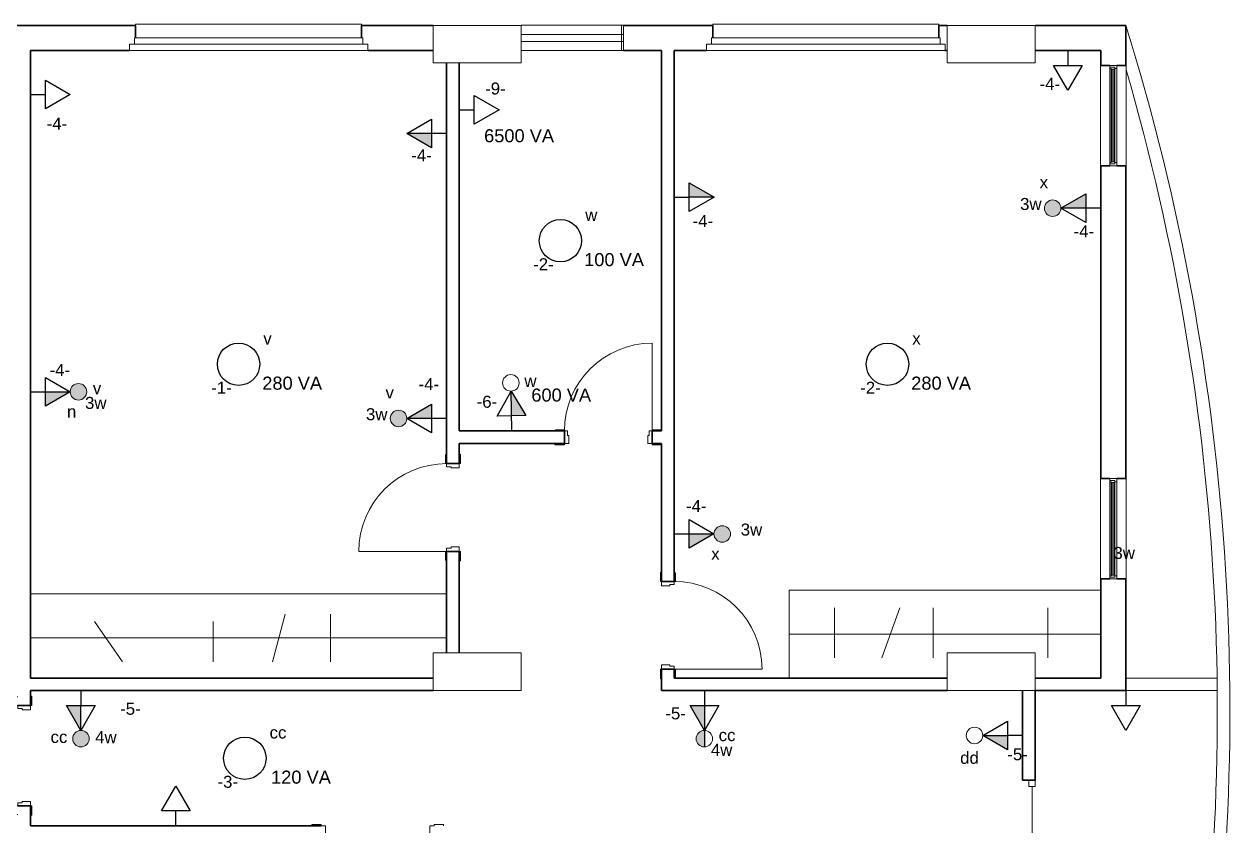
# Model space of a CAD drawing. Header units: metres. Extents: x -182 to 99, y 70 to 113.
# Drawn here: x -0.13 to 9.47, y 104.06 to 110.45 of the extents above; entities that cross this region are included whole.
import ezdxf

# ---------------------------------------------------------------- set-up
doc = ezdxf.new("R2010")
doc.units = ezdxf.units.M
doc.header["$LTSCALE"] = 0.01
for name, color, linetype, lineweight in [('A-DETL', 5, 'Continuous', 9), ('A-DOOR', 1, 'Continuous', 9), ('A-DOOR-FRAM', 1, 'Continuous', 13), ('A-DOOR-GLAZ', 1, 'Continuous', 13), ('A-GLAZ', 6, 'Continuous', 9), ('A-GLAZ-FRAM', 6, 'Continuous', 13), ('A-GLAZ-GLAS', 6, 'Continuous', 13), ('A-GLAZ-SILL', 1, 'Continuous', 9), ('A-WALL', 2, 'Continuous', 9), ('S-COLS', 6, 'Continuous', 9)]:
    doc.layers.add(name, color=color, linetype=linetype, lineweight=lineweight)
doc.layers.add('Elétrica', color=7, linetype='Continuous')
doc.styles.add('Arial', font='arial.ttf', dxfattribs={"height": 0.29506})

# ---------------------------------------------------------------- blocks, each defined once
blk = doc.blocks.new('Pilar rectangular hormigón - 300 x 700 mm-V1-Nivel 4')
at = {"layer": 'S-COLS'}
for p, q in [((-0.15, 0.35), (-0.15, -0.35)), ((0.15, 0.35), (0.051, 0.35)), ((0.15, -0.35), (0.15, 0.35)), ((-0.15, -0.35), (0.15, -0.35))]:
    blk.add_line(p, q, dxfattribs=at)
blk = doc.blocks.new('Puerta de 1 hoja - 70 x 210 cm-V11-Nivel 4')
at = {"layer": 'A-DOOR', "lineweight": 13}
blk.add_line((0.6169, -0.05), (0.6169, -0.75), dxfattribs=at)
blk.add_arc((0.6169, -0.05), 0.7, 180, 270, dxfattribs=at)
at = {"layer": 'A-DOOR-FRAM'}
for p, q in [((-0.1581, 0.06), (-0.0831, 0.06)), ((-0.1581, 0.05), (-0.1581, 0.06)), ((-0.0831, 0.06), (-0.0831, 0.05)), ((-0.0831, 0.05), (-0.0481, 0.05)), ((-0.0481, 0.05), (-0.0481, -0.015)), ((0.5819, -0.015), (0.5819, 0.05)), ((0.5819, 0.05), (0.6169, 0.05)), ((0.6169, 0.05), (0.6169, 0.06)), ((0.6169, 0.06), (0.6919, 0.06)), ((0.6919, 0.06), (0.6919, 0.05)), ((-0.1531, -0.06), (-0.1531, -0.05)), ((-0.0831, -0.06), (-0.1531, -0.06)), ((-0.0831, -0.05), (-0.0831, -0.06)), ((-0.0581, -0.05), (-0.0831, -0.05)), ((-0.0581, -0.015), (-0.0581, -0.05)), ((-0.0481, -0.015), (-0.0581, -0.015)), ((0.5919, -0.015), (0.5819, -0.015)), ((0.5919, -0.05), (0.5919, -0.015)), ((0.6169, -0.05), (0.5919, -0.05)), ((0.6169, -0.06), (0.6169, -0.05)), ((0.6869, -0.06), (0.6169, -0.06)), ((0.6869, -0.05), (0.6869, -0.06))]:
    blk.add_line(p, q, dxfattribs=at)
blk = doc.blocks.new('Puerta de 1 hoja - 70 x 210 cm-V12-Nivel 4')
at = {"layer": 'A-DOOR', "lineweight": 13}
blk.add_line((0.6169, 0.05), (0.6169, 0.75), dxfattribs=at)
blk.add_arc((0.6169, 0.05), 0.7, 90, 180, dxfattribs=at)
at = {"layer": 'A-DOOR-FRAM'}
for p, q in [((-0.0831, 0.06), (-0.1531, 0.06)), ((-0.1531, 0.06), (-0.1531, 0.05)), ((-0.0831, 0.05), (-0.0831, 0.06)), ((-0.0581, 0.05), (-0.0831, 0.05)), ((-0.0581, 0.015), (-0.0581, 0.05)), ((-0.0481, 0.015), (-0.0581, 0.015)), ((-0.0481, -0.05), (-0.0481, 0.015)), ((0.5919, 0.015), (0.5819, 0.015)), ((0.5819, 0.015), (0.5819, -0.05)), ((0.6169, 0.05), (0.5919, 0.05)), ((0.5919, 0.05), (0.5919, 0.015)), ((0.6869, 0.06), (0.6169, 0.06)), ((0.6169, 0.06), (0.6169, 0.05)), ((-0.1581, -0.05), (-0.1581, -0.06)), ((-0.1581, -0.06), (-0.0831, -0.06)), ((-0.0831, -0.06), (-0.0831, -0.05)), ((-0.0831, -0.05), (-0.0481, -0.05)), ((0.5819, -0.05), (0.6169, -0.05)), ((0.6169, -0.05), (0.6169, -0.06)), ((0.6169, -0.06), (0.6919, -0.06)), ((0.6919, -0.06), (0.6919, -0.05))]:
    blk.add_line(p, q, dxfattribs=at)
blk = doc.blocks.new('Puerta de 1 hoja - 70 x 210 cm-V13-Nivel 4')
at = {"layer": 'A-DOOR', "lineweight": 13}
blk.add_line((0.6169, 0.05), (0.6169, 0.75), dxfattribs=at)
blk.add_arc((0.6169, 0.05), 0.7, 90, 180, dxfattribs=at)
at = {"layer": 'A-DOOR-FRAM'}
for p, q in [((-0.0831, 0.06), (-0.1531, 0.06)), ((-0.1531, 0.06), (-0.1531, 0.05)), ((-0.0831, 0.05), (-0.0831, 0.06)), ((-0.0581, 0.05), (-0.0831, 0.05)), ((-0.0581, 0.015), (-0.0581, 0.05)), ((-0.0481, 0.015), (-0.0581, 0.015)), ((-0.0481, -0.05), (-0.0481, 0.015)), ((0.5919, 0.015), (0.5819, 0.015)), ((0.5819, 0.015), (0.5819, -0.05)), ((0.6169, 0.05), (0.5919, 0.05)), ((0.5919, 0.05), (0.5919, 0.015)), ((0.6869, 0.06), (0.6169, 0.06)), ((0.6169, 0.06), (0.6169, 0.05)), ((0.6869, 0.05), (0.6869, 0.06)), ((-0.1581, -0.05), (-0.1581, -0.06)), ((-0.1581, -0.06), (-0.0831, -0.06)), ((-0.0831, -0.06), (-0.0831, -0.05)), ((-0.0831, -0.05), (-0.0481, -0.05)), ((0.5819, -0.05), (0.6169, -0.05)), ((0.6169, -0.05), (0.6169, -0.06)), ((0.6169, -0.06), (0.6919, -0.06))]:
    blk.add_line(p, q, dxfattribs=at)
blk = doc.blocks.new('Puerta de 1 hoja - 80 x 210 cm-196792-Nivel 4')
at = {"layer": 'A-DOOR', "lineweight": 13}
blk.add_line((0.6669, -0.05), (0.6669, -0.85), dxfattribs=at)
blk.add_arc((0.6669, -0.05), 0.8, 180, 270, dxfattribs=at)
at = {"layer": 'A-DOOR-FRAM'}
for p, q in [((-0.2081, 0.06), (-0.1331, 0.06)), ((-0.2081, 0.05), (-0.2081, 0.06)), ((-0.1331, 0.06), (-0.1331, 0.05)), ((-0.1331, 0.05), (-0.0981, 0.05)), ((-0.0981, 0.05), (-0.0981, -0.015)), ((0.6319, -0.015), (0.6319, 0.05)), ((0.6319, 0.05), (0.6669, 0.05)), ((0.6669, 0.05), (0.6669, 0.06)), ((0.6669, 0.06), (0.7419, 0.06)), ((0.7419, 0.06), (0.7419, 0.05)), ((-0.2031, -0.06), (-0.2031, -0.05)), ((-0.1331, -0.06), (-0.2031, -0.06)), ((-0.1331, -0.05), (-0.1331, -0.06)), ((-0.1081, -0.05), (-0.1331, -0.05)), ((-0.1081, -0.015), (-0.1081, -0.05)), ((-0.0981, -0.015), (-0.1081, -0.015)), ((0.6419, -0.015), (0.6319, -0.015)), ((0.6419, -0.05), (0.6419, -0.015)), ((0.6669, -0.05), (0.6419, -0.05)), ((0.6669, -0.06), (0.6669, -0.05)), ((0.7369, -0.06), (0.6669, -0.06)), ((0.7369, -0.05), (0.7369, -0.06))]:
    blk.add_line(p, q, dxfattribs=at)
blk = doc.blocks.new('Puerta de 1 hoja - 90 x 210 cm-174974-Nivel 4')
at = {"layer": 'A-DOOR', "lineweight": 13}
blk.add_line((0.7169, -0.05), (0.7169, -0.95), dxfattribs=at)
blk.add_arc((0.7169, -0.05), 0.9, 180, 270, dxfattribs=at)
at = {"layer": 'A-DOOR-FRAM'}
for p, q in [((-0.2581, 0.06), (-0.1831, 0.06)), ((-0.2581, 0.05), (-0.2581, 0.06)), ((-0.1831, 0.06), (-0.1831, 0.05)), ((-0.1831, 0.05), (-0.1481, 0.05)), ((-0.1481, 0.05), (-0.1481, -0.015)), ((0.6819, -0.015), (0.6819, 0.05)), ((0.6819, 0.05), (0.7169, 0.05)), ((0.7169, 0.05), (0.7169, 0.06)), ((0.7169, 0.06), (0.7919, 0.06)), ((0.7919, 0.06), (0.7919, 0.05)), ((-0.2531, -0.06), (-0.2531, -0.05)), ((-0.1831, -0.06), (-0.2531, -0.06)), ((-0.1831, -0.05), (-0.1831, -0.06)), ((-0.1581, -0.05), (-0.1831, -0.05)), ((-0.1581, -0.015), (-0.1581, -0.05)), ((-0.1481, -0.015), (-0.1581, -0.015)), ((0.6919, -0.015), (0.6819, -0.015)), ((0.6919, -0.05), (0.6919, -0.015)), ((0.7169, -0.05), (0.6919, -0.05)), ((0.7169, -0.06), (0.7169, -0.05)), ((0.7869, -0.06), (0.7169, -0.06)), ((0.7869, -0.05), (0.7869, -0.06))]:
    blk.add_line(p, q, dxfattribs=at)
blk = doc.blocks.new('Pilar rectangular hormigón - 300 x 700 mm-506285-Nivel 4')
at = {"layer": 'S-COLS'}
for p, q in [((0.15, 0.35), (-0.15, 0.35)), ((-0.15, 0.35), (-0.15, -0.35)), ((0.15, -0.35), (0.15, 0.35)), ((-0.15, -0.35), (0.15, -0.35))]:
    blk.add_line(p, q, dxfattribs=at)
blk = doc.blocks.new('PF 2 Vantaux - Droits - 1_35m x 1_8 m-443532-Nivel 4')
at = {"layer": 'A-GLAZ'}
for p, q in [((-0.91, -0.05), (-0.91, 0)), ((-0.91, 0), (0.91, 0)), ((0.91, 0), (0.91, -0.05))]:
    blk.add_line(p, q, dxfattribs=at)
at = {"layer": 'A-GLAZ-FRAM'}
for p, q in [((0.95, -0.05), (-0.95, -0.05)), ((-0.95, -0.05), (-0.95, -0.1)), ((0.95, -0.1), (0.95, -0.05)), ((-0.95, -0.1), (0.95, -0.1))]:
    blk.add_line(p, q, dxfattribs=at)
at = {"layer": 'A-GLAZ-SILL'}
for p, q in [((-0.9, 0.1), (-0.9, 0.11)), ((0.9, 0.11), (-0.9, 0.11)), ((0.9, 0.11), (0.9, 0.1))]:
    blk.add_line(p, q, dxfattribs=at)
blk = doc.blocks.new('M_Deslizante-2 Paneles - 2000 x 2220 mm-440947-Nivel 4')
at = {"layer": 'A-DOOR-FRAM'}
for p, q in [((-1, 0.177), (-1, 0.127)), ((-1, 0.177), (-0.95, 0.177)), ((-1, 0.127), (-0.95, 0.127)), ((-0.95, 0.177), (-0.95, 0.127)), ((-0.0254, 0.177), (-0.0254, 0.127)), ((-0.0254, 0.177), (0.0254, 0.177)), ((-0.0254, 0.127), (-0.0254, 0.077)), ((-0.0254, 0.127), (0.0254, 0.127)), ((-0.0254, 0.127), (0.0254, 0.127)), ((0.0254, 0.177), (0.0254, 0.127)), ((0.0254, 0.127), (0.0254, 0.077)), ((0.9492, 0.127), (0.9492, 0.077)), ((0.9492, 0.127), (1, 0.127)), ((1, 0.127), (1, 0.077)), ((-0.0254, 0.077), (0.0254, 0.077)), ((0.9492, 0.077), (1, 0.077))]:
    blk.add_line(p, q, dxfattribs=at)
at = {"layer": 'A-DOOR-GLAZ'}
for p, q in [((-0.95, 0.152), (-0.0254, 0.152)), ((0.0254, 0.102), (0.9492, 0.102))]:
    blk.add_line(p, q, dxfattribs=at)
blk = doc.blocks.new('Ventana simple - 200 x 80 cm-472605-Nivel 4')
at = {"layer": 'A-GLAZ-FRAM'}
for p, q in [((-0.4, 0.035), (-0.4, -0.02)), ((-0.38, 0.035), (-0.4, 0.035)), ((-0.385, 0.02), (-0.385, -0.02)), ((-0.37, 0.02), (-0.385, 0.02)), ((-0.385, -0.02), (-0.385, 0.02)), ((-0.385, 0.02), (-0.375, 0.02)), ((-0.375, 0.02), (-0.375, 0.03)), ((-0.37, -0.01), (-0.37, 0.02)), ((0.385, 0.02), (0.37, 0.02)), ((0.37, 0.02), (0.37, -0.01)), ((0.375, 0.03), (0.375, 0.02)), ((0.375, 0.02), (0.385, 0.02)), ((0.4, 0.035), (0.38, 0.035)), ((0.385, -0.02), (0.385, 0.02)), ((0.385, 0.02), (0.385, -0.02)), ((0.4, -0.02), (0.4, 0.035)), ((-0.4, -0.02), (-0.385, -0.02)), ((-0.385, -0.02), (-0.375, -0.02)), ((-0.375, -0.02), (-0.375, -0.01)), ((-0.375, -0.01), (-0.37, -0.01)), ((0.37, -0.01), (0.375, -0.01)), ((0.375, -0.01), (0.375, -0.02)), ((0.375, -0.02), (0.385, -0.02)), ((0.385, -0.02), (0.4, -0.02))]:
    blk.add_line(p, q, dxfattribs=at)
at = {"layer": 'A-GLAZ-FRAM', "lineweight": 9}
for p, q in [((0.38, 0.035), (-0.38, 0.035)), ((0.37, 0.02), (-0.37, 0.02)), ((0.375, -0.02), (-0.375, -0.02)), ((-0.37, -0.01), (0.37, -0.01))]:
    blk.add_line(p, q, dxfattribs=at)
at = {"layer": 'A-GLAZ-FRAM'}
for centre, start, end in [((-0.38, 0.03), 360, 90), ((0.38, 0.03), 90, 180)]:
    blk.add_arc(centre, 0.005, start, end, dxfattribs=at)
at = {"layer": 'A-GLAZ-FRAM', "lineweight": 9}
for points, knots in [([(-0.3775, 0.0343), (-0.3776, 0.0344), (-0.3778, 0.0345), (-0.3782, 0.0347), (-0.3789, 0.0349), (-0.3796, 0.035), (-0.38, 0.035)], [0.6666667, 0.6666667, 0.6666667, 0.6666667, 0.7083333, 0.75, 0.8333333, 1, 1, 1, 1]), ([(-0.375, 0.03), (-0.375, 0.0304), (-0.3751, 0.0311), (-0.3754, 0.0319), (-0.3756, 0.0323), (-0.3757, 0.0325)], [0, 0, 0, 0, 0.1666667, 0.25, 0.3333333, 0.3333333, 0.3333333, 0.3333333]), ([(0.375, 0.03), (0.375, 0.0304), (0.3751, 0.0311), (0.3754, 0.0319), (0.3756, 0.0323), (0.3757, 0.0325)], [0, 0, 0, 0, 0.1666667, 0.25, 0.3333333, 0.3333333, 0.3333333, 0.3333333]), ([(0.3775, 0.0343), (0.3776, 0.0344), (0.3778, 0.0345), (0.3782, 0.0347), (0.3789, 0.0349), (0.3796, 0.035), (0.38, 0.035)], [0.6666667, 0.6666667, 0.6666667, 0.6666667, 0.7083333, 0.75, 0.8333333, 1, 1, 1, 1])]:
    blk.add_open_spline(points, degree=3, knots=knots, dxfattribs=at)
at = {"layer": 'A-GLAZ-GLAS'}
for p, q in [((0.37, 0.0099), (-0.37, 0.0099)), ((-0.37, 0.0099), (-0.37, -0.003)), ((0.37, -0.003), (0.37, 0.0099)), ((-0.37, -0.003), (0.37, -0.003))]:
    blk.add_line(p, q, dxfattribs=at)
at = {"layer": 'A-GLAZ-SILL'}
for p, q in [((-0.4, 0.1079), (0.4, 0.1079)), ((0.4, -0.0941), (-0.4, -0.0941))]:
    blk.add_line(p, q, dxfattribs=at)
blk = doc.blocks.new('Ventana simple - 25 x 80 cm-430068-Nivel 4')
at = {"layer": 'A-GLAZ-FRAM', "lineweight": 9}
for p, q in [((-0.4, 0.035), (0.4, 0.035)), ((-0.4, -0.02), (-0.4, 0.035)), ((0.4, 0.035), (0.4, -0.02)), ((0.4, -0.02), (-0.4, -0.02))]:
    blk.add_line(p, q, dxfattribs=at)
at = {"layer": 'A-GLAZ-SILL'}
for p, q in [((-0.4, 0.1079), (0.4, 0.1079)), ((-0.4, 0.035), (-0.4, 0.1079)), ((0.4, 0.1079), (0.4, 0.035)), ((-0.4, -0.0941), (-0.4, -0.02)), ((0.4, -0.0941), (-0.4, -0.0941)), ((0.4, -0.02), (0.4, -0.0941))]:
    blk.add_line(p, q, dxfattribs=at)
blk = doc.blocks.new('Ventana simple - 25 x 80 cm-V28-Nivel 4')
at = {"layer": 'A-GLAZ-FRAM', "lineweight": 9}
for p, q in [((-0.4, 0.035), (-0.3848, 0.035)), ((-0.4, -0.02), (-0.4, 0.035)), ((-0.3848, -0.02), (-0.4, -0.02))]:
    blk.add_line(p, q, dxfattribs=at)
at = {"layer": 'A-GLAZ-SILL'}
for p, q in [((-0.4, 0.1079), (-0.3848, 0.1079)), ((-0.4, 0.035), (-0.4, 0.1079)), ((-0.4, -0.0941), (-0.4, -0.02)), ((-0.3848, -0.0941), (-0.4, -0.0941))]:
    blk.add_line(p, q, dxfattribs=at)

msp = doc.modelspace()

# ---------------------------------------------------------------- hatches: boundary and pattern name
at = {"layer": 'Elétrica', "ltscale": 0.5}
h = msp.add_hatch(dxfattribs=at)
h.set_pattern_fill('ANGLE', color=256)
h.set_pattern_definition([(0, (0, 0), (0, 6.985), [5.08, -1.905]), (90, (0, 0), (-6.985, 4e-16), [5.08, -1.905])])
h.paths.add_polyline_path([(-0.4563, 104.7525, 1), (-0.5879, 104.7525, 1)])
h.paths.add_polyline_path([(-2.4205, 108.7565, 1), (-2.5521, 108.7565, 1)])
h.paths.add_polyline_path([(2.9158, 107.3059, 1), (2.7842, 107.3059, 1)])
h.paths.add_polyline_path([(0.2342, 107.5186, 1), (0.3658, 107.5186, 1)])
h.paths.add_polyline_path([(3.1136, 109.6921), (2.9158, 109.5779), (3.1136, 109.5779)])
h.paths.add_polyline_path([(8.1275, 108.982, 1), (7.9959, 108.982, 1)])
h.paths.add_polyline_path([(5.3634, 106.3846, 1), (5.495, 106.3846, 1)])
h = msp.add_hatch(color=0, dxfattribs=at)
h.set_gradient(color1=(255, 255, 255), tint=1)
h.paths.add_polyline_path([(2.9158, 109.5779), (3.1136, 109.4638), (3.1136, 109.5779)])
h = msp.add_hatch(color=0, dxfattribs=at)
h.set_gradient(color1=(255, 255, 255), tint=1)
h.paths.add_polyline_path([(5.1662, 109.0705), (5.364, 109.0705), (5.1662, 109.1847)])
h = msp.add_hatch(color=0, dxfattribs=at)
h.set_gradient(color1=(255, 255, 255), tint=1)
h.paths.add_polyline_path([(-0.4563, 104.7525, 1), (-0.5879, 104.7525, 1)])
h.paths.add_polyline_path([(-2.5521, 108.7565, 1), (-2.4205, 108.7565, 1)])
h.paths.add_polyline_path([(5.3634, 106.3846, 1), (5.495, 106.3846, 1)])
h.paths.add_polyline_path([(8.1275, 108.982, 1), (7.9959, 108.982, 1)])
at = {"layer": 'Elétrica'}
for points in [[(8.1275, 108.982), (8.3252, 108.982), (8.3252, 109.0962)], [(0.2342, 107.5186), (0.0364, 107.5186), (0.0364, 107.4044)], [(3.7461, 107.5235), (3.7501, 107.3258), (3.8642, 107.328)], [(2.9158, 107.3059), (3.1136, 107.3059), (3.1136, 107.4201)], [(5.3634, 106.3846), (5.1657, 106.3846), (5.1657, 106.2704)]]:
    msp.add_hatch(color=256, dxfattribs=at).paths.add_polyline_path(points)
at = {"layer": 'Elétrica', "ltscale": 0.5}
h = msp.add_hatch(color=0, dxfattribs=at)
h.set_gradient(color1=(255, 255, 255), tint=1)
h.paths.add_polyline_path([(0.2342, 107.5186, 1), (0.3658, 107.5186, 1)])
h.paths.add_polyline_path([(2.9158, 107.3059, 1), (2.7842, 107.3059, 1)])
h = msp.add_hatch(color=0, dxfattribs=at)
h.set_gradient(color1=(255, 255, 255), tint=1)
h.paths.add_polyline_path([(0.3195, 104.8183), (0.3195, 105.0161), (0.2054, 105.0161)])
h.paths.add_polyline_path([(0.3854, 104.7525, 1), (0.2537, 104.7525, 1)])
h.paths.add_polyline_path([(5.2868, 104.6867), (5.2868, 104.8183, 0.416871), (5.2204, 104.7525, 0.416871)])
h.paths.add_polyline_path([(5.2868, 104.8183), (5.2868, 105.0161), (5.1726, 105.0161)])
h.paths.add_polyline_path([(7.7026, 104.7784), (7.5049, 104.7784), (7.7026, 104.6643)])

# ---------------------------------------------------------------- linework, layer by layer
at = {"layer": 'A-DETL'}
for p, q in [((3.2334, 105.9072), (-0.0829, 105.9072)), ((5.9634, 105.2359), (5.9634, 105.9359)), ((5.9634, 105.9359), (8.4451, 105.9359)), ((6.3234, 105.7951), (6.3234, 105.3959)), ((6.845, 105.7951), (6.6997, 105.3959)), ((7.1091, 105.7951), (7.1091, 105.3959)), ((8.0243, 105.7951), (8.0243, 105.3959)), ((0.4271, 105.6863), (0.6514, 105.3659)), ((1.3737, 105.6863), (1.3737, 105.3659)), ((1.9471, 105.7459), (1.8453, 105.3659)), ((2.3071, 105.7459), (2.3071, 105.3659)), ((5.9634, 105.5859), (8.4451, 105.5859)), ((3.2334, 105.5572), (-0.0829, 105.5572))]:
    msp.add_line(p, q, dxfattribs=at)
at = {"layer": 'A-WALL', "color": 7, "lineweight": 35}
for p, q in [((0.7553, 110.44), (-0.6129, 110.44)), ((0.7553, 110.34), (0.7553, 110.44)), ((3.1271, 110.44), (2.5553, 110.44)), ((2.5553, 110.44), (2.5553, 110.34)), ((5.3545, 110.44), (4.6423, 110.44)), ((5.3545, 110.34), (5.3545, 110.44)), ((7.2225, 110.44), (7.1545, 110.44)), ((7.1545, 110.44), (7.1545, 110.34)), ((8.6451, 110.44), (7.9225, 110.44)), ((8.6451, 110.1211), (8.6451, 110.44)), ((-0.0829, 110.24), (0.7053, 110.24)), ((-0.0829, 105.2359), (-0.0829, 110.24)), ((2.6053, 110.24), (3.1271, 110.24)), ((4.6423, 110.24), (4.9464, 110.24)), ((4.9464, 110.24), (4.9464, 107.2059)), ((5.0464, 110.24), (5.3045, 110.24)), ((5.0464, 106.0059), (5.0464, 110.24)), ((7.2045, 110.24), (7.2225, 110.24)), ((7.9225, 110.24), (8.4451, 110.24)), ((8.4451, 110.24), (8.4451, 110.1211)), ((3.2334, 110.14), (3.2334, 106.9459)), ((3.3334, 107.2059), (3.3334, 110.14)), ((8.4451, 110.1211), (8.5182, 110.1211)), ((8.5732, 110.1211), (8.6451, 110.1211)), ((8.5182, 109.3211), (8.4451, 109.3211)), ((8.4451, 109.3211), (8.4451, 106.8259)), ((8.6451, 109.3211), (8.5732, 109.3211)), ((8.6451, 106.8259), (8.6451, 109.3211)), ((4.1714, 107.2059), (3.3334, 107.2059)), ((4.1714, 107.1059), (4.1714, 107.2059)), ((4.9464, 107.2059), (4.8714, 107.2059)), ((4.8714, 107.2059), (4.8714, 107.1059)), ((3.3334, 107.1059), (4.1714, 107.1059)), ((3.3334, 106.9459), (3.3334, 107.1059)), ((4.8714, 107.1059), (4.9464, 107.1059)), ((4.9464, 107.1059), (4.9464, 106.0059)), ((3.2334, 106.9459), (3.3334, 106.9459)), ((8.4451, 106.8259), (8.5182, 106.8259)), ((8.5732, 106.8259), (8.6451, 106.8259)), ((3.3334, 106.2459), (3.2334, 106.2459)), ((3.2334, 106.2459), (3.2334, 105.4359)), ((3.3334, 105.4359), (3.3334, 106.2459)), ((4.9464, 106.0059), (5.0464, 106.0059)), ((8.5182, 106.0259), (8.4451, 106.0259)), ((8.4451, 106.0259), (8.4451, 105.2359)), ((8.6451, 106.0259), (8.5732, 106.0259)), ((8.6451, 105.1359), (8.6451, 106.0259)), ((5.0464, 105.3059), (4.9464, 105.3059)), ((4.9464, 105.3059), (4.9464, 105.1359)), ((5.0464, 105.2359), (5.0464, 105.3059)), ((3.1271, 105.2359), (-0.0829, 105.2359)), ((7.2225, 105.2359), (5.0464, 105.2359)), ((8.4451, 105.2359), (7.9225, 105.2359)), ((-0.0829, 105.0172), (-0.0829, 105.1359)), ((-0.0829, 105.1359), (3.1271, 105.1359)), ((4.9464, 105.1359), (7.2225, 105.1359)), ((7.8225, 105.1359), (7.8225, 104.4209)), ((7.9225, 105.1359), (8.6451, 105.1359)), ((7.9225, 104.4209), (7.9225, 105.1359)), ((-0.1829, 105.0172), (-0.0829, 105.0172)), ((7.8225, 104.4209), (7.9225, 104.4209)), ((-0.0829, 104.2172), (-0.1829, 104.2172)), ((-0.0829, 104.0572), (-0.0829, 104.2172)), ((2.2334, 104.0572), (-0.0829, 104.0572))]:
    msp.add_line(p, q, dxfattribs=at)
at = {"layer": 'A-WALL', "color": 7}
for p, q in [((8.6451, 105.2359), (9.3704, 105.2359)), ((9.3715, 105.1359), (8.6451, 105.1359))]:
    msp.add_line(p, q, dxfattribs=at)
for radius, start, end in [(18.5029, 349.85578, 17.21196), (18.4029, 349.80007, 16.15336)]:
    msp.add_arc((-9.0292, 104.9648), radius, start, end, dxfattribs=at)
at = {"layer": 'Elétrica'}
for p, q in [((8.1838, 110.24), (8.1838, 110.1201)), ((-0.0829, 109.8887), (0.037, 109.8887)), ((3.3334, 109.7661), (3.4533, 109.7661)), ((3.2334, 109.5779), (3.1136, 109.5779)), ((5.0464, 109.0705), (5.1662, 109.0705)), ((8.4451, 108.982), (8.1275, 108.982)), ((-0.0835, 107.5186), (0.2342, 107.5186)), ((3.7524, 107.2059), (3.7461, 107.5235)), ((3.2334, 107.3059), (2.9158, 107.3059)), ((5.0458, 106.3846), (5.3634, 106.3846)), ((0.3195, 105.1359), (0.3195, 105.0161)), ((5.2868, 105.1359), (5.2868, 105.0161)), ((8.6451, 105.1359), (8.6451, 105.0161)), ((7.8225, 104.7784), (7.7026, 104.7784)), ((1.0753, 104.0572), (1.0753, 104.177))]:
    msp.add_line(p, q, dxfattribs=at)
at = {"layer": 'Elétrica', "ltscale": 0.5}
for p, q in [((3.1136, 109.5779), (2.9158, 109.5779)), ((5.364, 109.0705), (5.1662, 109.0705)), ((0.3195, 104.8183), (0.3195, 105.0161)), ((5.2868, 105.0161), (5.2868, 104.8183)), ((5.2868, 104.8183), (5.2868, 104.6867)), ((7.5049, 104.7784), (7.7026, 104.7784))]:
    msp.add_line(p, q, dxfattribs=at)
at = {"layer": 'Elétrica'}
for points in [[(8.298, 110.1201), (8.1838, 109.9223), (8.0696, 110.1201)], [(0.037, 110.0029), (0.2348, 109.8887), (0.037, 109.7745)], [(3.4533, 109.8803), (3.6511, 109.7661), (3.4533, 109.6519)], [(3.1136, 109.4638), (2.9158, 109.5779), (3.1136, 109.6921)], [(5.1662, 109.1847), (5.364, 109.0705), (5.1662, 108.9564)], [(8.3252, 108.8679), (8.1275, 108.982), (8.3252, 109.0962)], [(0.0364, 107.6328), (0.2342, 107.5186), (0.0364, 107.4044)], [(3.6359, 107.3235), (3.7461, 107.5235), (3.8642, 107.328)], [(3.1136, 107.1917), (2.9158, 107.3059), (3.1136, 107.4201)], [(5.1657, 106.4988), (5.3634, 106.3846), (5.1657, 106.2704)], [(0.4337, 105.0161), (0.3195, 104.8183), (0.2054, 105.0161)], [(5.401, 105.0161), (5.2868, 104.8183), (5.1726, 105.0161)], [(8.7593, 105.0161), (8.6451, 104.8183), (8.5309, 105.0161)], [(7.7026, 104.6643), (7.5049, 104.7784), (7.7026, 104.8926)], [(0.9611, 104.177), (1.0753, 104.3748), (1.1895, 104.177)]]:
    msp.add_lwpolyline(points, close=True, dxfattribs=at)
at = {"layer": 'Elétrica', "lineweight": 20}
for centre in [(8.0617, 108.982), (3.7448, 107.5893), (0.3, 107.5186), (2.85, 107.3059), (5.4292, 106.3846), (0.3195, 104.7525), (5.2862, 104.7525), (7.4391, 104.7784)]:
    msp.add_circle(centre, 0.0658, dxfattribs=at)
at = {"layer": 'Elétrica'}
for centre in [(4.1399, 108.723), (1.5753, 107.738), (6.7457, 107.738), (1.6253, 104.5966)]:
    msp.add_circle(centre, 0.1688, dxfattribs=at)

# ---------------------------------------------------------------- block references
at = {"layer": 'A-DOOR'}
for name, p in [('Puerta de 1 hoja - 70 x 210 cm-V13-Nivel 4', (4.2545, 107.1559)), ('Puerta de 1 hoja - 90 x 210 cm-174974-Nivel 4', (2.4166, 104.0072))]:
    msp.add_blockref(name, p, dxfattribs=at)
for name, p, rotation in [('Puerta de 1 hoja - 70 x 210 cm-V11-Nivel 4', (3.2834, 106.8628), 269.9999999999999), ('Puerta de 1 hoja - 70 x 210 cm-V12-Nivel 4', (4.9964, 105.9228), 269.9999999999999), ('Puerta de 1 hoja - 80 x 210 cm-196792-Nivel 4', (-0.1329, 104.884), 269.9999999999999), ('M_Deslizante-2 Paneles - 2000 x 2220 mm-440947-Nivel 4', (7.9995, 103.4209), 89.9999999999999)]:
    msp.add_blockref(name, p, dxfattribs=dict(at, rotation=rotation))
at = {"layer": 'A-GLAZ'}
for p in [(1.6553, 110.34), (6.2545, 110.34)]:
    msp.add_blockref('PF 2 Vantaux - Droits - 1_35m x 1_8 m-443532-Nivel 4', p, dxfattribs=at)
for name, p, rotation in [('Ventana simple - 25 x 80 cm-430068-Nivel 4', (4.2271, 110.3468), 180), ('Ventana simple - 25 x 80 cm-V28-Nivel 4', (4.2423, 110.3468), 180), ('Ventana simple - 200 x 80 cm-472605-Nivel 4', (8.5382, 109.7211), 269.9999999999999), ('Ventana simple - 200 x 80 cm-472605-Nivel 4', (8.5382, 106.4259), 269.9999999999999)]:
    msp.add_blockref(name, p, dxfattribs=dict(at, rotation=rotation))
at = {"layer": 'S-COLS'}
for name, p, rotation in [('Pilar rectangular hormigón - 300 x 700 mm-V1-Nivel 4', (3.4771, 110.29), 269.9999999999996), ('Pilar rectangular hormigón - 300 x 700 mm-506285-Nivel 4', (7.5725, 110.29), 89.99999999999945), ('Pilar rectangular hormigón - 300 x 700 mm-506285-Nivel 4', (3.4771, 105.2859), 89.99999999999945), ('Pilar rectangular hormigón - 300 x 700 mm-506285-Nivel 4', (7.5725, 105.2859), 269.9999999999996)]:
    msp.add_blockref(name, p, dxfattribs=dict(at, rotation=rotation))

# ---------------------------------------------------------------- texts
at = {"layer": 'Elétrica', "lineweight": 20, "style": 'Arial'}
for s, height, p in [('-4-', 0.09589, (7.957, 109.9258)), ('-9-', 0.09589, (3.54, 109.8885)), ('-4-', 0.09589, (0.0467, 109.608)), ('-4-', 0.09589, (2.9511, 109.3561)), ('x', 0.0959, (7.958, 109.1415)), ('3w', 0.09589, (7.8022, 108.9678)), ('w', 0.0959, (4.3373, 108.8804)), ('-4-', 0.09589, (5.1931, 108.8321)), ('-4-', 0.09589, (8.2284, 108.75)), ('-2-', 0.09589, (3.9223, 108.4875)), ('v', 0.0959, (1.7727, 107.8954)), ('x', 0.0959, (6.9431, 107.8954)), ('-4-', 0.09589, (0.0703, 107.6449)), ('-1-', 0.09589, (1.3576, 107.5025)), ('-4-', 0.09589, (3.0099, 107.5315)), ('w', 0.0959, (3.8527, 107.5565)), ('-2-', 0.09589, (6.5281, 107.5025)), ('v', 0.0959, (0.4145, 107.4992)), ('v', 0.0959, (2.7463, 107.4654)), ('3w', 0.09589, (0.3522, 107.3819)), ('-6-', 0.09589, (3.4724, 107.3913)), ('3w', 0.09589, (2.5906, 107.2916)), ('-4-', 0.09589, (5.1404, 106.5592)), ('3w', 0.09589, (5.5765, 106.3721)), ('3w', 0.09589, (8.546, 106.1854)), ('-5-', 0.09589, (0.632, 104.9432)), ('-5-', 0.09589, (4.9757, 104.9068)), ('4w', 0.09589, (0.4328, 104.7166)), ('cc', 0.09589, (1.8227, 104.754)), ('cc', 0.09589, (0.0775, 104.7185)), ('cc', 0.09589, (5.4007, 104.7331)), ('4w', 0.09589, (5.3384, 104.6158)), ('-5-', 0.09589, (7.7002, 104.5805)), ('-3-', 0.09589, (1.4076, 104.3611))]:
    msp.add_text(s, height=height, dxfattribs=at).set_placement(p)
at = {"layer": 'Elétrica', "lineweight": 20, "width": 0.595396, "attachment_point": 8, "style": 'Arial'}
for s, insert, char_height in [('{\\H0.0275x;\\P\\P}6500 VA', (3.8104, 109.5062), 0.104025), ('{\\H0.0275x;\\P\\P}100 VA', (4.5672, 108.5187), 0.104025), ('{\\H0.0275x;\\P\\P}280 VA', (2.0026, 107.5337), 0.104025), ('{\\H0.0275x;\\P\\P}280 VA', (7.173, 107.5337), 0.104025), ('{\\H0.0275x;\\P\\P}600 VA', (4.1461, 107.4388), 0.104025), ('{\\H0.0275x;\\P}n', (0.2455, 107.3128), 0.095887), ('{\\H0.0275x;\\P}x', (5.3747, 106.1788), 0.095887), ('{\\H0.0275x;\\P}dd', (7.3992, 104.5508), 0.095887), (' 120 VA', (2.0526, 104.3923), 0.10402)]:
    msp.add_mtext(s, dxfattribs=dict(at, insert=insert, char_height=char_height))

doc.saveas('drawing.dxf')
